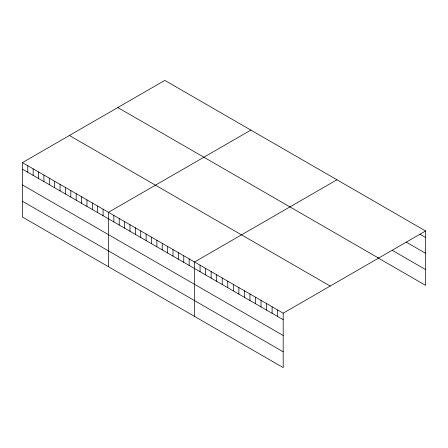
<?xml version="1.0" encoding="UTF-8"?>
<svg xmlns="http://www.w3.org/2000/svg" width="448" height="448" viewBox="0 0 448 448"><rect width="100%" height="100%" fill="white"/><g stroke="black" fill="none" stroke-linecap="round" stroke-linejoin="round"><path stroke-width="0.67" d="M22.4 162.618L283.192 313.186L283.192 367.601L22.4 217.034L22.4 162.618L164.808 80.399L425.6 230.966L425.6 285.382L377.938 257.863M250.869 130.088L108.461 212.307L108.461 266.722M336.93 179.777L194.522 261.99L194.522 316.406M283.192 313.186L425.6 230.966M420.056 234.287L425.6 237.485M406.202 242.094L425.6 253.294M392.347 250.382L425.6 269.578M117.813 107.531L378.605 258.098M69.395 135.486L330.187 286.054M22.4 169.137L283.192 319.704M22.4 184.94L283.192 335.507M22.4 201.225L283.192 351.792M277.654 309.988L277.654 316.506M272.11 306.785L272.11 313.303M266.566 303.587L266.566 310.106M261.027 300.39L261.027 306.902M255.483 297.186L255.483 303.705M249.945 293.989L249.945 300.507M244.401 290.791L244.401 297.304M238.857 287.588L238.857 294.106M233.318 284.39L233.318 290.909M227.774 281.187L227.774 287.706M222.23 277.99L222.23 284.508M216.692 274.792L216.692 281.31M211.148 271.589L211.148 278.107M205.61 268.391L205.61 274.91M200.066 265.194L200.066 271.712M189.146 258.888L189.146 265.406M183.764 255.78L183.764 262.298M178.388 252.678L178.388 259.196M173.006 249.57L173.006 256.088M167.63 246.467L167.63 252.986M162.249 243.359L162.249 249.878M156.873 240.257L156.873 246.77M151.491 237.149L151.491 243.667M146.115 234.041L146.115 240.559M140.734 230.938L140.734 237.457M135.358 227.83L135.358 234.349M129.976 224.728L129.976 231.246M124.6 221.62L124.6 228.138M119.218 218.518L119.218 225.036M113.842 215.41L113.842 221.928M103.085 209.199L103.085 215.718M97.703 206.097L97.703 212.61M92.327 202.989L92.327 209.507M86.946 199.881L86.946 206.399M81.57 196.778L81.57 203.297M76.188 193.67L76.188 200.189M70.812 190.568L70.812 197.086M65.43 187.46L65.43 193.978M60.054 184.358L60.054 190.876M54.673 181.25L54.673 187.768M49.297 178.147L49.297 184.666M43.915 175.039L43.915 181.558M38.539 171.937L38.539 178.45M33.158 168.829L33.158 175.347M27.782 165.721L27.782 172.239"/></g></svg>
